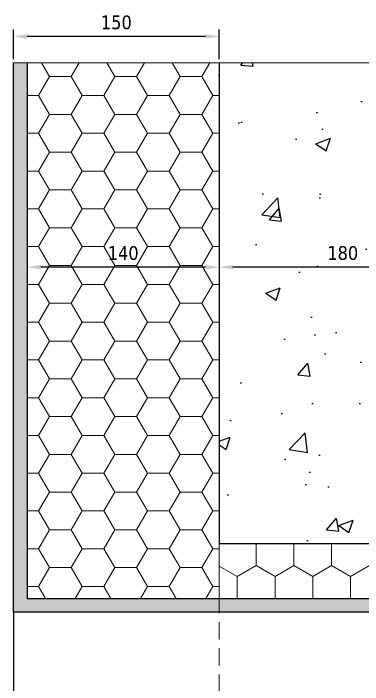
# Model space of a CAD drawing. Header units: millimetres. Extents: x -20000 to 230000, y -17405 to 24510.
# Drawn here: x 23170 to 23424.4, y -12858.4 to -12369.8 of the extents above; entities that cross this region are included whole.
import ezdxf

# ---------------------------------------------------------------- set-up
doc = ezdxf.new("R2010")
doc.units = ezdxf.units.MM
doc.header["$PDMODE"] = 35
doc.header["$PDSIZE"] = 0.5
doc.linetypes.add('CACHE', pattern=[9.524999999999999, 6.35, -3.175])
doc.layers.get('0').update_dxf_attribs({"lineweight": 13})
doc.layers.get('Defpoints').update_dxf_attribs({"true_color": 0xc2a584})
doc.layers.add('0 - Invisible', color=43, linetype='Continuous', lineweight=0, plot=False)
for name, color, linetype, lineweight in [('1 - BETON', 251, 'Continuous', 25), ('1 - Béton', 251, 'Continuous', 25), ('1 - Cotation', 32, 'Continuous', 13), ('1 - INTERROMPU', 253, 'CACHE', 13), ('1 - Isolant', 132, 'Continuous', 13)]:
    doc.layers.add(name, color=color, linetype=linetype, lineweight=lineweight)
doc.styles.add('Texte Poralu', font='tahomabd.ttf')
doc.dimstyles.new('30 - 1000', dxfattribs={"dimtxt": 10, "dimasz": 10, "dimexe": 5, "dimexo": 2.5, "dimgap": 5, "dimtad": 1, "dimdec": 1, "dimtxsty": 'Texte Poralu', "dimcen": 5, "dimazin": 0, "dimtfac": 1, "dimtdec": 1, "dimtmove": 0, "dimatfit": 3, "dimfxl": 1, "dimarcsym": 0})

# ---------------------------------------------------------------- blocks, each defined once
blk = doc.blocks.new('*U515')
at = {"layer": '1 - Isolant'}
h = blk.add_hatch(dxfattribs=at)
h.set_pattern_fill('HONEY', color=256, scale=5, style=0)
h.set_pattern_definition([(0, (-140, 149.9999999999832), (23.8125, 13.748153225), [15.875, -31.75]), (120, (-140, 149.9999999999832), (-23.81249994797095, 13.74815331511695), [15.87499999999996, -31.74999999999991]), (59.99999999999999, (-140, 149.9999999999832), (5.202904551637744e-08, 27.49630654011694), [-31.75, 15.875])])
h.paths.add_polyline_path([(-140, 349.9999999999841), (2.143061119189063e-14, 349.9999999999841), (0, 0), (0, -40.00000000000091), (-140, -40.00000000000091)])
at = {"layer": '0 - Invisible'}
blk.add_lwpolyline([(-140, 349.9999999999841), (2.143061119189063e-14, 349.9999999999841)], dxfattribs=at)
at = {"layer": '1 - Isolant'}
blk.add_lwpolyline([(2.143061119189063e-14, 349.9999999999841), (0, 0), (0, 0), (0, -40.00000000000091), (-140, -40.00000000000091), (-140, 349.9999999999841)], dxfattribs=at)
blk = doc.blocks.new('*U516')
at = {"layer": '1 - Isolant'}
h = blk.add_hatch(dxfattribs=at)
h.set_pattern_fill('HONEY', color=256, scale=5, style=0)
h.set_pattern_definition([(0, (86.99999999999818, -29.99999999985721), (23.8125, 13.748153225), [15.875, -31.75]), (120, (86.99999999999818, -29.99999999985721), (-23.81249994797095, 13.74815331511695), [15.87499999999995, -31.74999999999991]), (59.99999999999999, (86.99999999999818, -29.99999999985721), (5.202904551637744e-08, 27.49630654011694), [-31.75, 15.875])])
h.paths.add_polyline_path([(-40.00000000000091, 0), (-40.00000000000092, -165.0000000000109), (-8.00000000000093, -164.9999999998463), (-3.517186542009219e-14, -164.9999999998463), (0, 0)])
at = {"layer": '0 - Invisible'}
blk.add_line((0, 0), (-40.00000000000091, 0), dxfattribs=at)
at = {"layer": '1 - Isolant'}
blk.add_lwpolyline([(-40.00000000000091, 0), (-40.00000000000092, -165.0000000000109), (-8.000000000000924, -165.0000000000109), (-8.00000000000093, -164.9999999998463), (-3.517186542009219e-14, -164.9999999998463), (0, 0)], dxfattribs=at)
blk = doc.blocks.new('*U582')
at = {"layer": '1 - BETON'}
h = blk.add_hatch(dxfattribs=at)
h.set_pattern_fill('CONCRETE', color=256, scale=15, style=0, pattern_type=2)
h.set_pattern_definition([(49.99999999999999, (204.9999999999999, -60.00000000001597), (107.589027390113, -9.412820247389266), [11.25, -123.75]), (355, (204.9999999999999, -60.00000000001597), (-20.81270004195, 112.8288200550018), [9, -99]), (100.4514, (213.965752, -60.78440100001598), (86.77640725710323, 103.415931309143), [9.5610285, -105.1713168]), (46.18420000000002, (204.9999999999999, -30.00000000001597), (160.0861572938467, -24.82785214935271), [16.87499999999973, -185.6249999999979]), (96.6356, (218.3405117499999, -32.06899605001598), (140.1994058323055, 146.1176806350663), [14.3415432, -157.75695]), (351.1842, (204.9999999999999, -30.00000000001597), (140.1992917700441, 146.1177901387987), [13.5, -148.5]), (21, (219.9999999999999, -37.50000000001597), (89.53605781776925, -60.39283359980082), [11.25, -123.75]), (326.0000000000001, (219.9999999999999, -37.50000000001597), (36.49729978823726, 108.772506757028), [9, -99]), (71.4514, (227.46133495, -42.53274090001594), (126.0333942872235, 48.37957450649286), [9.5610285, -105.1713168]), (37.50000000000001, (204.9999999999999, -60.00000000001597), (1.8239782975936, 49.93407807469672), [0, -97.8, 0, -100.5, 0, -99.375]), (7.499999999999999, (204.9999999999999, -60.00000000001597), (39.46043061632229, 59.16175678235403), [0, -57.3, 0, -95.55, 0, -37.875]), (327.5, (171.55, -60.00000000001597), (80.07336542586135, -3.383230760156963), [0, -37.5, 0, -117, 0, -155.25]), (317.5, (156.55, -60.00000000001597), (87.47792540135794, 15.01574734984766), [0, -48.75, 0, -77.69999999999999, 0, -110.25])])
h.paths.add_polyline_path([(-180, 349.9999999999841), (-180, 0), (-15.00000000000001, 0), (-15, 140), (2.486899575160351e-14, 140), (0, 249.9999999999841), (400, 249.9999999999841), (300, 349.9999999999841)])
at = {"layer": '0 - Invisible'}
blk.add_lwpolyline([(400, 249.9999999999841), (300, 349.9999999999841), (-180, 349.9999999999841)], dxfattribs=at)
at = {"layer": '1 - BETON'}
blk.add_lwpolyline([(-180, 349.9999999999841), (-180, 0), (-15.00000000000001, 0), (-15, 140), (2.486899575160351e-14, 140), (0, 249.9999999999841), (400, 249.9999999999841)], dxfattribs=at)
blk = doc.blocks.new('*D562')
at = {"layer": 'Defpoints', "color": 0, "lineweight": -2, "transparency": 16777216}
for p, q in [((23320.00002455693, -12408.1683587772), (23320.00002455693, -12559.49414656105)), ((23500.00002455676, -12508.1683587772), (23500.00002455676, -12559.49414656105)), ((23490.00002455676, -12554.49414656105), (23330.00002455693, -12554.49414656105))]:
    blk.add_line(p, q, dxfattribs=at)
at = {"layer": 'Defpoints', "color": 0, "transparency": 16777216}
for p in [(23320.00002455693, -12405.6683587772), (23500.00002455676, -12505.6683587772), (23320.00002455693, -12554.49414656105)]:
    blk.add_point(p, dxfattribs=at)
for points in [[(23330.00002455693, -12552.82747989438), (23330.00002455693, -12556.16081322771), (23320.00002455693, -12554.49414656105)], [(23490.00002455676, -12552.82747989438), (23490.00002455676, -12556.16081322771), (23500.00002455676, -12554.49414656105)]]:
    blk.add_solid(points, dxfattribs=at)
at = {"layer": 'Defpoints', "color": 0, "transparency": 16777216, "insert": (23410.00002455685, -12544.26580539248), "char_height": 10, "attachment_point": 5, "style": 'Texte Poralu'}
blk.add_mtext('180', dxfattribs=at)
blk = doc.blocks.new('*U517')
at = {"layer": '1 - BETON'}
h = blk.add_hatch(dxfattribs=at)
h.set_pattern_fill('AR-SAND', color=256, scale=0.1)
h.set_pattern_definition([(37.50000000000001, (-189.9999999999842, -105.0000000000112), (-0.1600031295984046, 4.894132373293424), [0, -3.860800000000001, 0, -4.318000000000001, 0, -4.1275]), (7.499999999999999, (-189.9999999999842, -105.0000000000112), (4.495232831380027, 7.168251005683543), [0, -2.0828, 0, -3.4798, 0, -1.3335]), (327.5, (-193.1241999999842, -105.0000000000112), (7.90992370241458, 0.01437184678545762), [0, -1.27, 0, -4.572, 0, -5.969]), (317.5, (-193.1241999999842, -105.0000000000112), (7.635564524722972, 2.229293232572163), [0, -0.635, 0, -2.9972, 0, -3.429])])
h.paths.add_polyline_path([(-389.9999999999847, 10), (-389.9999999999847, 0), (0, 0), (4.627409566637652e-13, -305.0000000000112), (10.00000000000046, -305.0000000000112), (10, 10)])
at = {"layer": '0 - Invisible'}
blk.add_lwpolyline([(-389.9999999999847, 10), (-389.9999999999847, 0)], dxfattribs=at)
at = {"layer": '1 - BETON'}
blk.add_lwpolyline([(-389.9999999999847, 0), (0, 0), (4.627409566637652e-13, -305.0000000000112), (10.00000000000046, -305.0000000000112), (10, 10), (-389.9999999999847, 10)], dxfattribs=at)
blk = doc.blocks.new('*D549')
at = {"layer": 'Defpoints', "color": 0, "lineweight": -2, "transparency": 16777216}
for p, q in [((23180.00002455693, -12408.1683587772), (23180.00002455693, -12559.49414656105)), ((23320.00002455693, -12408.1683587772), (23320.00002455693, -12559.49414656105)), ((23310.00002455693, -12554.49414656105), (23190.00002455693, -12554.49414656105))]:
    blk.add_line(p, q, dxfattribs=at)
at = {"layer": 'Defpoints', "color": 0, "transparency": 16777216}
for p in [(23180.00002455693, -12405.6683587772), (23320.00002455693, -12405.6683587772), (23180.00002455693, -12554.49414656105)]:
    blk.add_point(p, dxfattribs=at)
for points in [[(23190.00002455693, -12552.82747989438), (23190.00002455693, -12556.16081322772), (23180.00002455693, -12554.49414656105)], [(23310.00002455693, -12552.82747989438), (23310.00002455693, -12556.16081322772), (23320.00002455693, -12554.49414656105)]]:
    blk.add_solid(points, dxfattribs=at)
at = {"layer": 'Defpoints', "color": 0, "transparency": 16777216, "insert": (23250.00002455693, -12544.28931110101), "char_height": 10, "attachment_point": 5, "style": 'Texte Poralu'}
blk.add_mtext('140', dxfattribs=at)
blk = doc.blocks.new('*D579')
at = {"layer": '1 - Cotation', "color": 0, "lineweight": -2, "transparency": 16777216}
for p, q in [((23170.00002455692, -12403.1683587772), (23170.00002455692, -12381.53858468172)), ((23320.00002455693, -12403.1683587772), (23320.00002455693, -12381.53858468172)), ((23310.00002455693, -12386.53858468172), (23180.00002455692, -12386.53858468172))]:
    blk.add_line(p, q, dxfattribs=at)
at = {"layer": '1 - Cotation', "color": 0, "transparency": 16777216}
for points in [[(23180.00002455692, -12384.87191801506), (23180.00002455692, -12388.20525134839), (23170.00002455692, -12386.53858468172)], [(23310.00002455693, -12384.87191801506), (23310.00002455693, -12388.20525134839), (23320.00002455693, -12386.53858468172)]]:
    blk.add_solid(points, dxfattribs=at)
at = {"layer": 'Defpoints', "color": 0, "transparency": 16777216}
for p in [(23170.00002455692, -12386.53858468172), (23170.00002455692, -12405.6683587772), (23320.00002455693, -12405.6683587772)]:
    blk.add_point(p, dxfattribs=at)
at = {"layer": '1 - Cotation', "color": 0, "transparency": 16777216, "insert": (23245.00002455693, -12376.33374922168), "char_height": 10, "attachment_point": 5, "style": 'Texte Poralu'}
blk.add_mtext('150', dxfattribs=at)

msp = doc.modelspace()

# ---------------------------------------------------------------- linework, layer by layer
at = {"layer": '1 - Béton'}
msp.add_line((23170.00002455693, -12805.66835877718), (23170.00002455681, -13676.06828817615), dxfattribs=at)
at = {"layer": '1 - INTERROMPU', "ltscale": 2}
msp.add_line((23320.00002455693, -12755.66835877718), (23320.0000245568, -13701.26779066064), dxfattribs=at)

# ---------------------------------------------------------------- block references
at = {"xscale": -1, "rotation": 90.0000000000005}
msp.add_blockref('*U517', (23180.00002455693, -12795.66835877718), dxfattribs=at)
for name, p in [('*U515', (23320.00002455693, -12755.66835877718)), ('*U582', (23500.00002455693, -12755.66835877718))]:
    msp.add_blockref(name, p)
at = {"rotation": 90}
msp.add_blockref('*U516', (23320.00002455693, -12755.66835877718), dxfattribs=at)

# ---------------------------------------------------------------- dimensions: what is measured, and where the dimension line sits
at = {"layer": '1 - Cotation'}
dim = msp.add_linear_dim(base=(23170.00002455692, -12386.53858468172), p1=(23320.00002455693, -12405.6683587772), p2=(23170.00002455692, -12405.6683587772), dimstyle='30 - 1000', dxfattribs=at)
dim.commit()
dim.dimension.update_dxf_attribs({"geometry": '*D579', "text_midpoint": (23245.00002455693, -12376.33374922168)})
at = {"layer": 'Defpoints'}
for base, p1, p2, picture, middle in [((23180.00002455693, -12554.49414656105), (23320.00002455693, -12405.6683587772), (23180.00002455693, -12405.6683587772), '*D549', (23250.00002455693, -12544.28931110101)), ((23320.00002455693, -12554.49414656105), (23500.00002455676, -12505.6683587772), (23320.00002455693, -12405.6683587772), '*D562', (23410.00002455685, -12544.26580539248))]:
    dim = msp.add_linear_dim(base=base, p1=p1, p2=p2, dimstyle='30 - 1000', dxfattribs=at)
    dim.commit()
    dim.dimension.update_dxf_attribs({"geometry": picture, "text_midpoint": middle})

doc.saveas('drawing.dxf')
